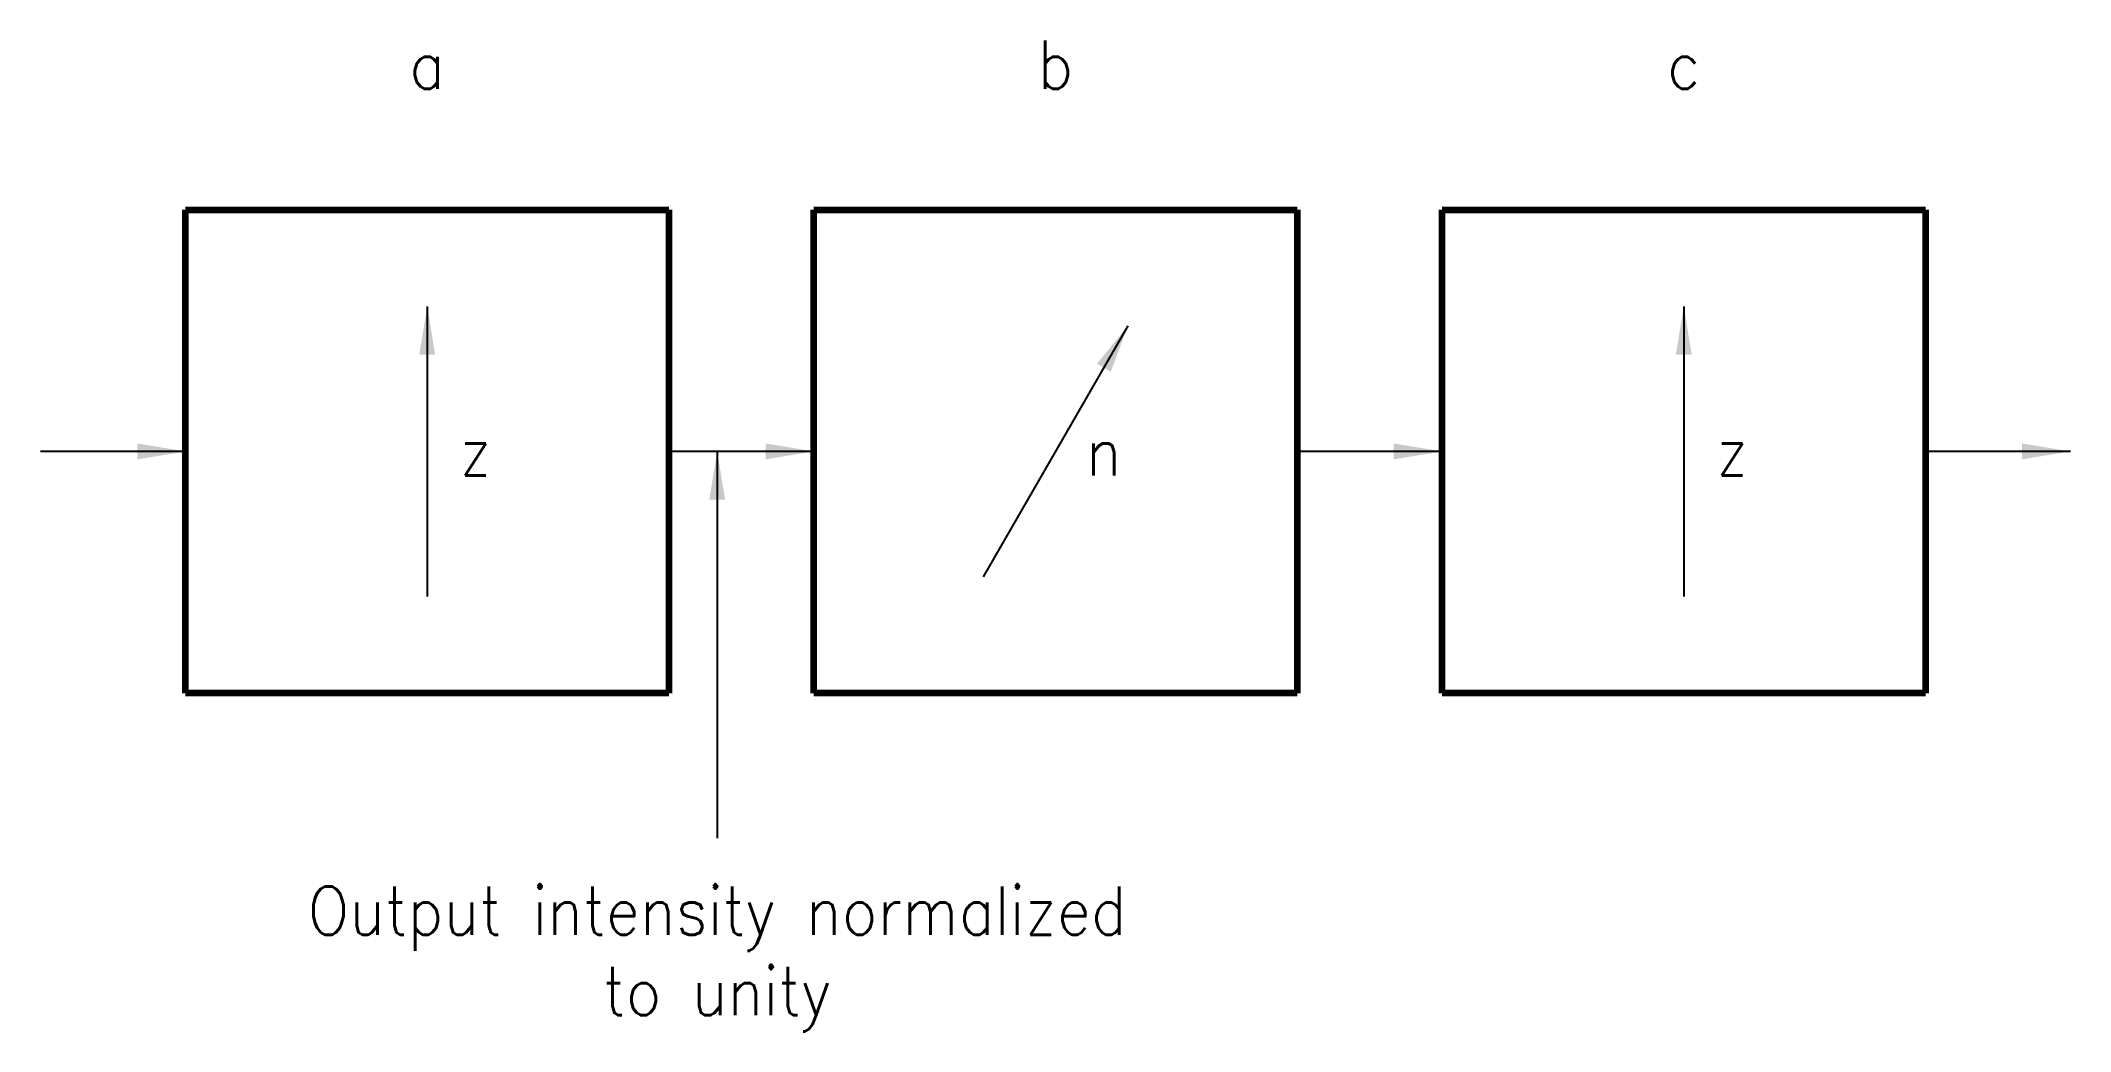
# Model space of a CAD drawing. Header units: centimetres. Extents: x -3 to 39, y -7 to 13.5.
import ezdxf

# ---------------------------------------------------------------- set-up
doc = ezdxf.new("R2010")
doc.units = ezdxf.units.CM
doc.layers.add('layer 1', color=18, linetype='Continuous', lineweight=100, true_color=0x000000)
doc.styles.add('textstyle3', font='')
doc.styles.get('textstyle3').set_extended_font_data('CourierCad')
doc.dimstyles.new('QCADDimStyle', dxfattribs={"dimtxt": 1, "dimasz": 1, "dimexe": 0.5, "dimexo": 0.25, "dimgap": 0.25, "dimtad": 1, "dimtoh": 1, "dimdec": 4, "dimdsep": 46, "dimtxsty": 'Standard', "dimcen": 0.09, "dimadec": 0, "dimazin": 2, "dimtfac": 1, "dimtdec": 4, "dimtofl": 0, "dimtmove": 2, "dimatfit": 3, "dimfxl": 1, "dimtolj": 1, "dimtzin": 0, "dimarcsym": 0})

msp = doc.modelspace()

# ---------------------------------------------------------------- linework, layer by layer
at = {"layer": 'layer 1'}
for p, q in [((0, 0), (0, 10)), ((0, 10), (10, 10)), ((10, 10), (10, 0)), ((13, 0), (13, 10)), ((13, 10), (23, 10)), ((23, 10), (23, 0)), ((26, 0), (26, 10)), ((26, 10), (36, 10)), ((36, 10), (36, 0)), ((10, 0), (0, 0)), ((23, 0), (13, 0)), ((36, 0), (26, 0))]:
    msp.add_line(p, q, dxfattribs=at)

# ---------------------------------------------------------------- texts
at = {"layer": 'layer 1', "char_height": 1, "style": 'textstyle3'}
for s, insert, attachment_point in [('\\FStandard|c0;b', (18, 13), 5), ('\\FStandard|c0;a', (5, 13), 5), ('\\FStandard|c0;c', (31, 13), 5), ('\\FStandard|c0;z', (6, 5), 5), ('\\FStandard|c0;n', (19, 5), 5), ('\\FStandard|c0;z', (32, 5), 5), ('\\FStandard|c0;Output intensity normalized\\Pto unity', (11, -4), 2)]:
    msp.add_mtext(s, dxfattribs=dict(at, insert=insert, attachment_point=attachment_point))

# ---------------------------------------------------------------- leaders
at = {"layer": 'layer 1'}
for points in [[(5, 8), (5, 2)], [(31, 8), (31, 2)], [(19.5, 7.598), (16.5, 2.402)], [(0, 5), (-3, 5)], [(13, 5), (10, 5)], [(26, 5), (23, 5)], [(39, 5), (36, 5)], [(11, 5), (11, -3)]]:
    msp.add_leader(points, dimstyle='QCADDimStyle', dxfattribs=at)

doc.saveas('drawing.dxf')
